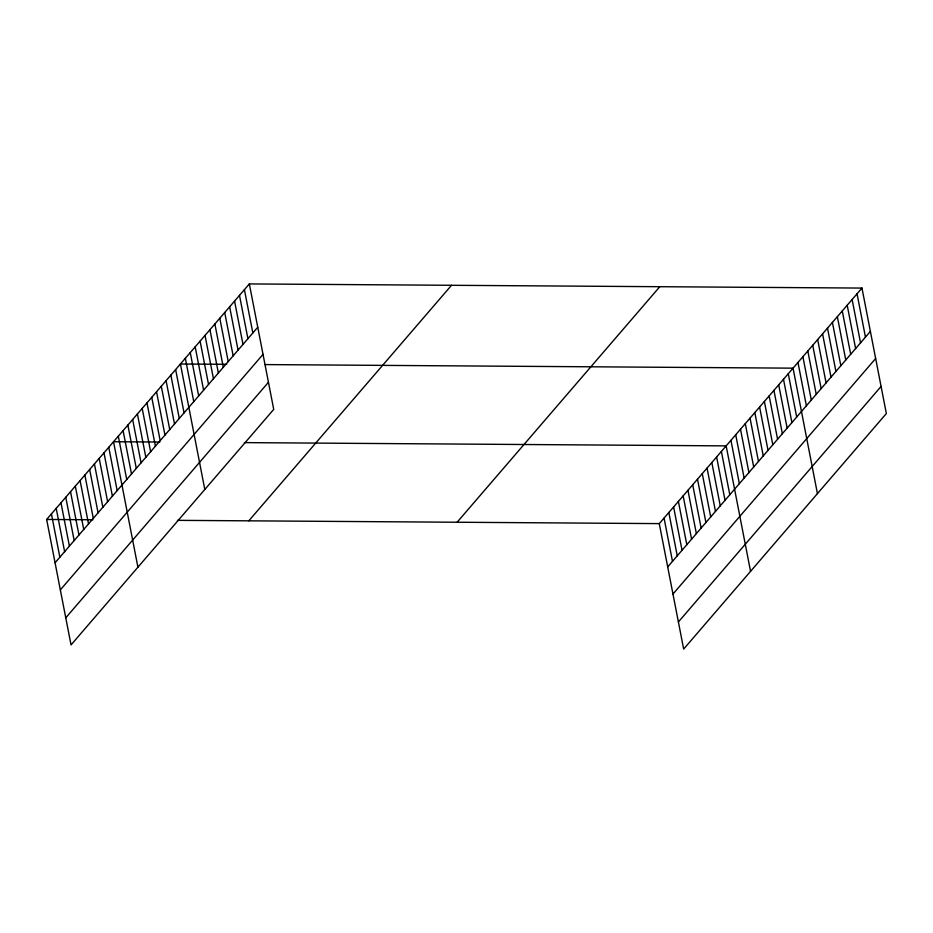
<?xml version="1.0" encoding="UTF-8"?>
<svg xmlns="http://www.w3.org/2000/svg" width="933" height="933" viewBox="0 0 933 933"><rect width="100%" height="100%" fill="white"/><g stroke="black" fill="none" stroke-linecap="round" stroke-linejoin="round"><path stroke-width="1.4" d="M249.333 283.924L273.719 409.389L71.036 644.925L46.65 519.459L249.333 283.924L861.964 288.075L886.35 413.541L683.667 649.076L659.281 523.611L861.964 288.075M55.07 562.774L257.753 327.25M60.342 589.889L263.024 354.353M65.765 617.821L268.447 382.285M248.819 520.824L451.502 285.3M457.112 522.235L659.794 286.711M667.701 566.926L870.384 331.402M672.973 594.041L875.655 358.505M678.396 621.973L881.079 386.437M226.672 364.313L180.419 364.01L204.805 489.475M264.984 364.581L793.05 368.162L817.436 493.627M159.788 442.044L113.534 441.729L137.921 567.194M244.353 442.615L726.166 445.881L750.552 571.346M46.65 519.459L92.892 519.774M177.468 520.346L659.281 523.611M857.042 293.802L865.462 337.116M852.121 299.516L860.541 342.843M847.199 305.231L855.619 348.557M842.277 310.957L850.698 354.283M837.356 316.672L845.776 359.998M832.423 322.398L840.855 365.724M827.501 328.113L835.921 371.439M822.579 333.839L831 377.154M817.658 339.554L826.078 382.88M812.736 345.28L821.157 388.594M807.815 350.995L816.235 394.321M802.893 356.721L811.313 400.035M797.972 362.436L806.392 405.762M788.268 373.713L796.689 417.028M783.498 379.264L791.919 422.579M778.717 384.816L787.137 428.13M773.935 390.367L782.355 433.682M769.165 395.919L777.586 439.233M764.384 401.47L772.804 444.784M759.602 407.021L768.034 450.347M754.832 412.573L763.252 455.899M750.05 418.124L758.471 461.45M745.28 423.675L753.701 467.001M740.499 429.227L748.919 472.553M735.717 434.778L744.137 478.104M730.947 440.329L739.368 483.656M721.384 451.432L729.804 494.758M716.614 456.983L725.034 500.31M711.832 462.535L720.253 505.861M707.051 468.086L715.471 511.412M702.281 473.637L710.701 516.964M697.499 479.189L705.919 522.515M692.718 484.74L701.138 528.066M687.948 490.291L696.368 533.618M683.166 495.855L691.586 539.169M678.396 501.406L686.816 544.72M673.614 506.957L682.035 550.272M668.833 512.509L677.253 555.823M664.063 518.06L672.483 561.374M244.411 289.65L252.831 332.964M239.489 295.364L247.91 338.691M234.568 301.079L242.988 344.405M229.646 306.805L238.067 350.132M224.725 312.52L233.145 355.846M219.803 318.246L228.223 361.572M214.87 323.961L223.302 367.287M209.948 329.687L218.369 373.002M205.027 335.402L213.447 378.728M200.105 341.128L208.526 384.443M195.184 346.843L203.604 390.169M190.262 352.569L198.682 395.884M185.34 358.284L193.761 401.61M175.637 369.561L184.058 412.876M170.867 375.113L179.288 418.427M166.086 380.664L174.506 423.979M161.304 386.215L169.736 429.53M156.534 391.767L164.954 435.081M151.752 397.318L160.173 440.644M146.982 402.869L155.403 446.196M142.201 408.421L150.621 451.747M137.419 413.972L145.84 457.298M132.649 419.523L141.07 462.85M127.868 425.075L136.288 468.401M123.086 430.626L131.506 473.952M118.316 436.178L126.736 479.504M108.753 447.28L117.173 490.606M103.983 452.832L112.403 496.158M99.201 458.383L107.622 501.709M94.42 463.934L102.852 507.26M89.65 469.486L98.07 512.812M84.868 475.037L93.288 518.363M80.098 480.588L88.518 523.914M75.316 486.14L83.737 529.466M70.535 491.703L78.955 535.017M65.765 497.254L74.185 540.569M60.983 502.805L69.404 546.12M56.202 508.357L64.622 551.671M51.432 513.908L59.852 557.223"/></g></svg>
